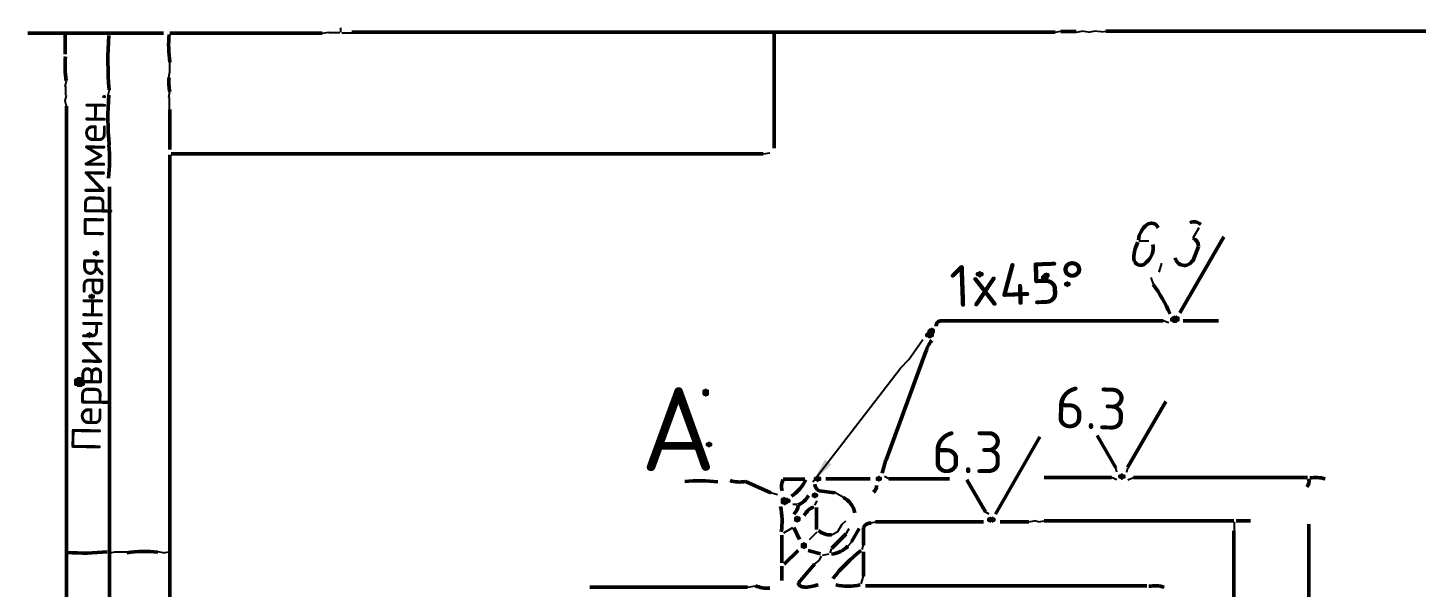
# Model space of a CAD drawing. Header units: millimetres. Extents: x -6 to 427, y -3 to 297.
# Drawn here: x -4.8 to 161.1, y 230.4 to 297.3 of the extents above; entities that cross this region are included whole.
import ezdxf

# ---------------------------------------------------------------- set-up
doc = ezdxf.new("R2010")
doc.units = ezdxf.units.MM
for name, color, linetype, lineweight in [('DIMS', 4, 'Continuous', 25), ('MAIN', 7, 'Continuous', 50), ('TEXT', 7, 'Continuous', 25), ('THIN', 3, 'Continuous', 25)]:
    doc.layers.add(name, color=color, linetype=linetype, lineweight=lineweight)
doc.styles.add('ESKD', font='isocpeur.ttf', dxfattribs={"oblique": 15})
doc.dimstyles.new('ESKD', dxfattribs={"dimtxt": 5, "dimasz": 3, "dimexe": 2, "dimexo": 0, "dimgap": 1, "dimtad": 1, "dimtxsty": 'ESKD', "dimcen": 2.5, "dimclrd": 256, "dimclre": 256, "dimclrt": 256, "dimadec": 0, "dimazin": 3, "dimtfac": 1, "dimtmove": 0, "dimatfit": 3, "dimlwd": 25, "dimlwe": 25})

msp = doc.modelspace()

# ---------------------------------------------------------------- hatches: boundary and pattern name
at = {"layer": 'DIMS'}
h = msp.add_hatch(color=256, dxfattribs=at)
h.dxf.hatch_style = 1
h.paths.add_polyline_path([(3.36, 270.714), (3.228, 270.582), (3.096, 270.582), (2.965, 270.45), (2.965, 270.186), (3.096, 270.054), (3.228, 270.054), (3.36, 269.922), (3.492, 270.054), (3.624, 270.054), (3.755, 270.186), (3.755, 270.45), (3.624, 270.582), (3.492, 270.582)])
h = msp.add_hatch(color=256, dxfattribs=at)
h.dxf.hatch_style = 1
h.paths.add_polyline_path([(108.904, 268.205), (108.772, 268.073), (108.64, 268.073), (108.508, 267.941), (108.508, 267.676), (108.64, 267.544), (108.772, 267.544), (108.904, 267.412), (109.035, 267.412), (109.167, 267.544), (109.299, 267.544), (109.431, 267.676), (109.431, 267.941), (109.299, 268.073), (109.167, 268.073), (109.035, 268.205)])
h = msp.add_hatch(color=256, dxfattribs=at)
h.dxf.hatch_style = 1
h.paths.add_polyline_path([(116.941, 268.073), (116.809, 267.941), (116.678, 267.941), (116.282, 267.544), (116.282, 267.28), (116.414, 267.148), (116.546, 267.148), (116.678, 267.016), (116.809, 267.016), (116.941, 267.148), (117.073, 267.148), (117.205, 267.28), (117.205, 267.412), (117.336, 267.544), (117.336, 267.809), (117.205, 267.941), (117.073, 267.941)])
h = msp.add_hatch(color=256, dxfattribs=at)
h.dxf.hatch_style = 1
h.paths.add_polyline_path([(2.833, 265.563), (2.701, 265.431), (2.569, 265.431), (2.438, 265.299), (2.438, 265.035), (2.569, 264.903), (2.701, 264.903), (2.833, 264.771), (2.965, 264.903), (3.096, 264.903), (3.228, 265.035), (3.228, 265.299), (3.096, 265.431), (2.965, 265.431)])
h = msp.add_hatch(color=256, dxfattribs=at)
h.dxf.hatch_style = 1
h.paths.add_polyline_path([(119.445, 267.016), (119.313, 266.884), (119.181, 266.884), (119.049, 266.752), (119.049, 266.488), (119.181, 266.356), (119.313, 266.356), (119.445, 266.223), (119.576, 266.356), (119.708, 266.356), (119.84, 266.488), (119.84, 266.752), (119.708, 266.884), (119.576, 266.884)])
h = msp.add_hatch(color=256, dxfattribs=at)
h.dxf.hatch_style = 1
h.paths.add_polyline_path([(132.226, 262.921), (132.094, 262.789), (131.962, 262.789), (131.699, 262.525), (131.699, 262.261), (131.831, 262.129), (131.962, 262.129), (132.094, 261.997), (132.489, 261.997), (132.621, 262.129), (132.753, 262.129), (132.885, 262.261), (132.885, 262.657), (132.753, 262.789), (132.621, 262.789), (132.489, 262.921), (132.358, 262.789)])
h = msp.add_hatch(color=256, dxfattribs=at)
h.dxf.hatch_style = 1
h.paths.add_polyline_path([(2.569, 260.94), (2.438, 260.808), (2.306, 260.808), (2.174, 260.676), (2.174, 260.412), (2.306, 260.28), (2.438, 260.28), (2.569, 260.147), (2.701, 260.28), (2.833, 260.28), (2.965, 260.412), (2.965, 260.676), (2.833, 260.808), (2.701, 260.808)])
h = msp.add_hatch(color=256, dxfattribs=at)
h.dxf.hatch_style = 1
h.paths.add_polyline_path([(103.238, 261.468), (103.106, 261.336), (102.974, 261.336), (102.711, 261.072), (102.711, 260.94), (102.447, 260.676), (102.447, 260.412), (102.579, 260.28), (102.711, 260.28), (102.842, 260.147), (103.106, 260.147), (103.238, 260.28), (103.369, 260.28), (103.501, 260.412), (103.501, 260.676), (103.633, 260.808), (103.633, 261.204), (103.501, 261.336), (103.369, 261.336)])
h = msp.add_hatch(color=256, dxfattribs=at)
h.dxf.hatch_style = 1
h.paths.add_polyline_path([(1.12, 255.524), (0.988, 255.392), (0.856, 255.392), (0.725, 255.26), (0.725, 254.6), (0.856, 254.468), (0.988, 254.468), (1.12, 254.336), (1.647, 254.336), (1.779, 254.468), (1.911, 254.468), (2.042, 254.6), (2.042, 254.864), (1.911, 254.996), (1.911, 255.26), (1.779, 255.392), (1.647, 255.392), (1.515, 255.524)])
h = msp.add_hatch(color=256, dxfattribs=at)
h.dxf.hatch_style = 1
h.paths.add_polyline_path([(76.226, 254.203), (76.094, 254.071), (75.962, 254.071), (75.831, 253.939), (75.831, 253.411), (75.962, 253.279), (76.094, 253.279), (76.226, 253.147), (76.358, 253.279), (76.489, 253.279), (76.621, 253.411), (76.621, 253.939), (76.489, 254.071), (76.358, 254.071)])
h = msp.add_hatch(color=256, dxfattribs=at)
h.dxf.hatch_style = 1
h.paths.add_polyline_path([(76.621, 247.863), (76.489, 247.731), (76.358, 247.731), (76.226, 247.599), (76.226, 247.335), (76.358, 247.203), (76.489, 247.203), (76.621, 247.071), (76.753, 247.203), (76.885, 247.203), (77.016, 247.335), (77.016, 247.599), (76.885, 247.731), (76.753, 247.731)])
h = msp.add_hatch(color=256, dxfattribs=at)
h.dxf.hatch_style = 1
h.paths.add_polyline_path([(125.901, 244.033), (125.769, 243.901), (125.638, 243.901), (125.506, 243.769), (125.506, 243.504), (125.638, 243.372), (125.769, 243.372), (125.901, 243.24), (126.033, 243.24), (126.165, 243.372), (126.296, 243.372), (126.428, 243.504), (126.428, 243.769), (126.296, 243.901), (126.165, 243.901), (126.033, 244.033)])
h = msp.add_hatch(color=256, dxfattribs=at)
h.dxf.hatch_style = 1
h.paths.add_polyline_path([(89.534, 243.769), (89.402, 243.636), (89.271, 243.636), (89.139, 243.504), (89.139, 243.24), (89.271, 243.108), (89.402, 243.108), (89.534, 242.976), (89.666, 242.976), (89.798, 243.108), (89.929, 243.108), (90.061, 243.24), (90.061, 243.504), (89.929, 243.636), (89.798, 243.636), (89.666, 243.769)])
h = msp.add_hatch(color=256, dxfattribs=at)
h.dxf.hatch_style = 1
h.paths.add_polyline_path([(96.913, 243.769), (96.781, 243.636), (96.649, 243.636), (96.518, 243.504), (96.518, 243.24), (96.649, 243.108), (96.781, 243.108), (96.913, 242.976), (97.045, 243.108), (97.176, 243.108), (97.308, 243.24), (97.308, 243.504), (97.176, 243.636), (97.045, 243.636)])
h = msp.add_hatch(color=256, dxfattribs=at)
h.dxf.hatch_style = 1
h.paths.add_polyline_path([(85.581, 241.259), (85.449, 241.127), (85.318, 241.127), (85.186, 240.995), (85.186, 240.466), (85.318, 240.334), (85.449, 240.334), (85.581, 240.202), (85.713, 240.202), (85.845, 240.334), (85.976, 240.334), (86.108, 240.466), (86.24, 240.466), (86.372, 240.598), (86.372, 240.863), (86.24, 240.995), (86.108, 240.995), (85.976, 241.127), (85.713, 241.127)])
h = msp.add_hatch(color=256, dxfattribs=at)
h.dxf.hatch_style = 1
h.paths.add_polyline_path([(89.271, 241.787), (89.139, 241.655), (89.007, 241.655), (88.875, 241.523), (88.875, 241.259), (89.007, 241.127), (89.139, 241.127), (89.271, 240.995), (89.402, 241.127), (89.534, 241.127), (89.666, 241.259), (89.666, 241.523), (89.534, 241.655), (89.402, 241.655)])
h = msp.add_hatch(color=256, dxfattribs=at)
h.dxf.hatch_style = 1
h.paths.add_polyline_path([(87.162, 239.013), (87.031, 238.881), (86.899, 238.881), (86.767, 238.749), (86.767, 238.353), (86.899, 238.221), (87.031, 238.221), (87.162, 238.089), (87.294, 238.221), (87.426, 238.221), (87.558, 238.353), (87.558, 238.749), (87.426, 238.881), (87.294, 238.881)])
h = msp.add_hatch(color=256, dxfattribs=at)
h.dxf.hatch_style = 1
h.paths.add_polyline_path([(110.221, 238.881), (110.089, 238.749), (109.958, 238.749), (109.826, 238.617), (109.826, 238.353), (109.958, 238.221), (110.089, 238.221), (110.221, 238.089), (110.353, 238.221), (110.485, 238.089), (110.616, 238.221), (110.748, 238.221), (110.88, 238.353), (110.88, 238.617), (110.748, 238.749), (110.616, 238.749), (110.485, 238.881), (110.353, 238.749)])
h = msp.add_hatch(color=256, dxfattribs=at)
h.dxf.hatch_style = 1
h.paths.add_polyline_path([(87.953, 235.843), (87.821, 235.711), (87.689, 235.711), (87.558, 235.579), (87.558, 235.183), (87.689, 235.051), (87.821, 235.051), (87.953, 234.919), (88.085, 235.051), (88.216, 235.051), (88.348, 235.183), (88.348, 235.579), (88.216, 235.711), (88.085, 235.711)])

# ---------------------------------------------------------------- linework, layer by layer
at = {"layer": 'MAIN'}
for p, q in [((-4.809, 296.604), (11.398, 296.604)), ((-0.329, 294.094), (-0.329, 296.472)), ((12.188, 296.604), (30.372, 296.604)), ((33.929, 296.736), (117.995, 296.736)), ((84.395, 282.867), (84.395, 296.604)), ((120.501, 296.802), (118.652, 296.802)), ((124.056, 296.868), (195.078, 296.868)), ((-0.198, 216.955), (-0.198, 287.886)), ((12.188, 282.734), (12.188, 287.49)), ((12.32, 282.206), (83.078, 282.206)), ((12.188, 217.087), (12.188, 282.074)), ((4.941, 211.407), (4.941, 278.243)), ((132.888, 263.184), (138.152, 272.301)), ((134.44, 269.394), (135.125, 271.111)), ((104.424, 262.261), (130.908, 262.261)), ((133.28, 262.261), (137.496, 262.261)), ((97.783, 245.618), (102.526, 258.562)), ((126.649, 244.702), (131.214, 252.609)), ((110.855, 239.16), (116.176, 248.377)), ((125.232, 244.687), (123.013, 248.53)), ((97.331, 244.026), (97.76, 245.624)), ((84, 241.682), (80.969, 243.029)), ((85.475, 243.333), (88.085, 243.333)), ((90.588, 243.372), (95.859, 243.372)), ((105.346, 243.372), (98.099, 243.372)), ((109.651, 239.415), (107.445, 243.235)), ((116.678, 243.504), (124.715, 243.504)), ((127.351, 243.504), (148.169, 243.504)), ((91.642, 241.682), (89.798, 241.919)), ((89.468, 237.295), (89.468, 239.94)), ((87.426, 236.107), (86.767, 237.56)), ((93.654, 235.853), (94.558, 237.419)), ((95.081, 235.447), (95.081, 237.56)), ((96.518, 238.221), (109.431, 238.221)), ((111.407, 238.221), (114.833, 238.221)), ((139.341, 238.353), (116.678, 238.353)), ((139.605, 238.353), (141.318, 238.353)), ((148.301, 179.97), (148.301, 237.957)), ((85.318, 233.334), (85.318, 236.636)), ((91.285, 235.065), (92.974, 236.754)), ((139.341, 216.03), (139.341, 237.164)), ((85.613, 233.169), (87.263, 234.819)), ((89.93, 234.394), (88.479, 234.783)), ((95.068, 231.748), (95.068, 234.654)), ((85.318, 231.22), (85.318, 232.937)), ((87.32, 230.956), (89.218, 233.175)), ((62.391, 230.428), (81.233, 230.428)), ((95.332, 230.56), (128.932, 230.56))]:
    msp.add_line(p, q, dxfattribs=at)
for centre, radius, start, end in [((47.818, 293.37), 43.044, 176.05039, 184.67038), ((24.911, 295.113), 12.881, 173.96727, 188.68588), ((10.091, 292.673), 10.444, 173.66651, 189.65017), ((16.877, 290.786), 4.833, 173.67365, 194.15569), ((40.89, 286.516), 36.116, 175.73546, 185.17137), ((-12.583, 281.57), 17.554, 352.56574, 5.51847), ((129.501, 273.088), 0.83, 19.71834, 131.75573), ((134.605, 272.894), 1.174, 48.57735, 115.45167), ((130.543, 271.669), 2.607, 128.0619, 174.97349), ((131.046, 269.815), 3.645, 150.07045, 186.69988), ((127.456, 270.97), 2.243, 310.83018, 10.49517), ((134.075, 271.163), 1.051, 357.17213, 68.73439), ((128.209, 269.692), 0.809, 201.58317, 329.22586), ((133.428, 269.975), 1.112, 189.80655, 330.11177), ((115.604, 256.167), 17.529, 23.1647, 36.46468), ((104.351, 261.659), 0.592, 83.1114, 185.66913), ((105.426, 257.921), 2.948, 138.12495, 167.53524), ((75.411, 225.711), 17.426, 82.52931, 95.54524), ((80.229, 246.539), 3.554, 252.1583, 281.91238), ((87.031, 242.493), 1.757, 152.78437, 198.26848), ((83.541, 245.682), 5.261, 303.816, 332.42699), ((90.265, 242.801), 1, 185.15065, 242.0623), ((95.865, 242.432), 0.77, 301.08139, 10.65786), ((147.568, 243.015), 0.769, 309.57754, 25.9583), ((149.139, 239.629), 3.9, 73.08487, 100.33239), ((86.312, 242.535), 2.48, 292.83846, 332.17928), ((91.434, 238.809), 2.651, 10.28902, 61.95938), ((76.91, 238.336), 8.447, 351.18061, 11.83075), ((85.6, 240.379), 1.699, 313.41104, 354.04138), ((89.933, 238.019), 2.163, 111.17475, 153.34524), ((95.929, 237.131), 0.951, 86.43442, 152.79766), ((91.057, 238.702), 2.027, 227.8686, 275.4003), ((1.95, 258.915), 24.422, 265.2768, 276.41599), ((9.183, 219.203), 15.48, 84.25083, 97.92911), ((90.896, 237.549), 3.202, 276.33943, 316.17498), ((107.439, 218.824), 20.388, 128.36178, 141.75116), ((87.863, 230.995), 0.556, 184.07284, 279.01637), ((88.125, 234.63), 4.204, 267.65975, 291.3703), ((93.254, 236.965), 6.432, 256.72855, 282.74677), ((83.566, 233.673), 3.382, 245.62641, 275.11922), ((129.902, 226.685), 3.9, 73.08487, 100.33239)]:
    msp.add_arc(centre, radius, start, end, dxfattribs=at)
at = {"layer": 'THIN'}
for p, q in [((32.612, 296.736), (32.612, 297.264)), ((30.372, 296.604), (31.162, 296.736)), ((32.483, 296.67), (31.159, 296.67)), ((32.74, 296.67), (33.933, 296.67)), ((117.995, 296.736), (118.654, 296.868)), ((120.499, 296.736), (121.158, 296.868)), ((121.948, 296.736), (121.158, 296.868)), ((121.948, 296.736), (122.607, 296.868)), ((123.529, 296.762), (122.607, 296.868)), ((123.529, 296.762), (124.056, 296.868)), ((12.188, 291.981), (12.188, 293.169)), ((-0.329, 290.264), (-0.198, 290.924)), ((12.056, 291.32), (12.188, 291.981)), ((-0.329, 288.546), (-0.198, 289.207)), ((-0.264, 289.203), (-0.264, 290.268)), ((4.809, 289.207), (4.941, 289.867)), ((12.056, 288.943), (12.188, 289.603)), ((12.122, 287.487), (12.122, 288.946)), ((-0.198, 287.886), (-0.329, 288.546)), ((83.078, 282.206), (83.868, 282.338)), ((134.504, 272.144), (135.218, 273.38)), ((128.007, 271.824), (129.198, 271.824)), ((130.433, 268.056), (130.725, 269.146)), ((129.749, 266.62), (129.459, 267.412)), ((131.567, 261.997), (130.908, 262.261)), ((125.374, 244.165), (125.242, 244.693)), ((126.56, 244.165), (126.665, 244.693)), ((98.099, 243.372), (97.572, 243.636)), ((125.374, 243.24), (124.715, 243.504)), ((126.692, 243.24), (127.351, 243.504)), ((84.791, 241.444), (84, 241.682)), ((89.271, 240.202), (89.534, 240.73)), ((92.675, 241.139), (91.664, 241.722)), ((86.635, 240.334), (87.162, 240.334)), ((110.089, 239.145), (109.641, 239.41)), ((85.57, 236.919), (86.647, 237.541)), ((92.02, 237.08), (92.53, 237.962)), ((92.538, 237.957), (92.96, 238.353)), ((92.96, 236.768), (93.355, 237.428)), ((95.991, 238.115), (96.518, 238.221)), ((114.833, 238.221), (115.492, 238.326)), ((116.019, 238.221), (115.492, 238.326)), ((116.019, 238.221), (116.678, 238.353)), ((139.407, 237.16), (139.407, 238.225)), ((88.611, 236.108), (89.535, 237.031)), ((91.247, 236.689), (92.011, 237.085)), ((93.224, 235.315), (93.672, 235.843)), ((5.073, 234.522), (5.6, 234.654)), ((7.052, 234.588), (5.597, 234.588)), ((11.398, 234.522), (10.739, 234.654)), ((11.398, 234.522), (12.056, 234.654)), ((89.771, 233.598), (90.061, 234.126)), ((90.193, 234.258), (90.984, 234.39)), ((91.115, 234.522), (91.3, 235.051)), ((94.936, 234.919), (95.068, 235.447)), ((89.218, 233.175), (89.771, 233.598)), ((94.805, 230.824), (95.068, 231.748)), ((81.233, 230.428), (82.155, 230.56))]:
    msp.add_line(p, q, dxfattribs=at)

# ---------------------------------------------------------------- texts
at = {"layer": 'TEXT', "style": 'ESKD'}
for s, height, rotation, p in [('Первичная примен.', 3.5, 89.12746, (3.922, 246.591)), ('1x45%%d', 5, 2.05042, (105.459, 263.858)), ('6.3', 5, -1.88248, (117.905, 249.46))]:
    msp.add_text(s, height=height, rotation=rotation, dxfattribs=at).set_placement(p)
for s, height, p in [('A', 10, (68.452, 244.316)), ('6.3', 5, (103.238, 244.042))]:
    msp.add_text(s, height=height, dxfattribs=at).set_placement(p)

# ---------------------------------------------------------------- leaders
at = {"layer": 'DIMS'}
msp.add_leader([(89.031, 242.999), (99.522, 256.581), (100.498, 257.611), (102.184, 260.015)], dimstyle='ESKD', dxfattribs=at)

doc.saveas('drawing.dxf')
